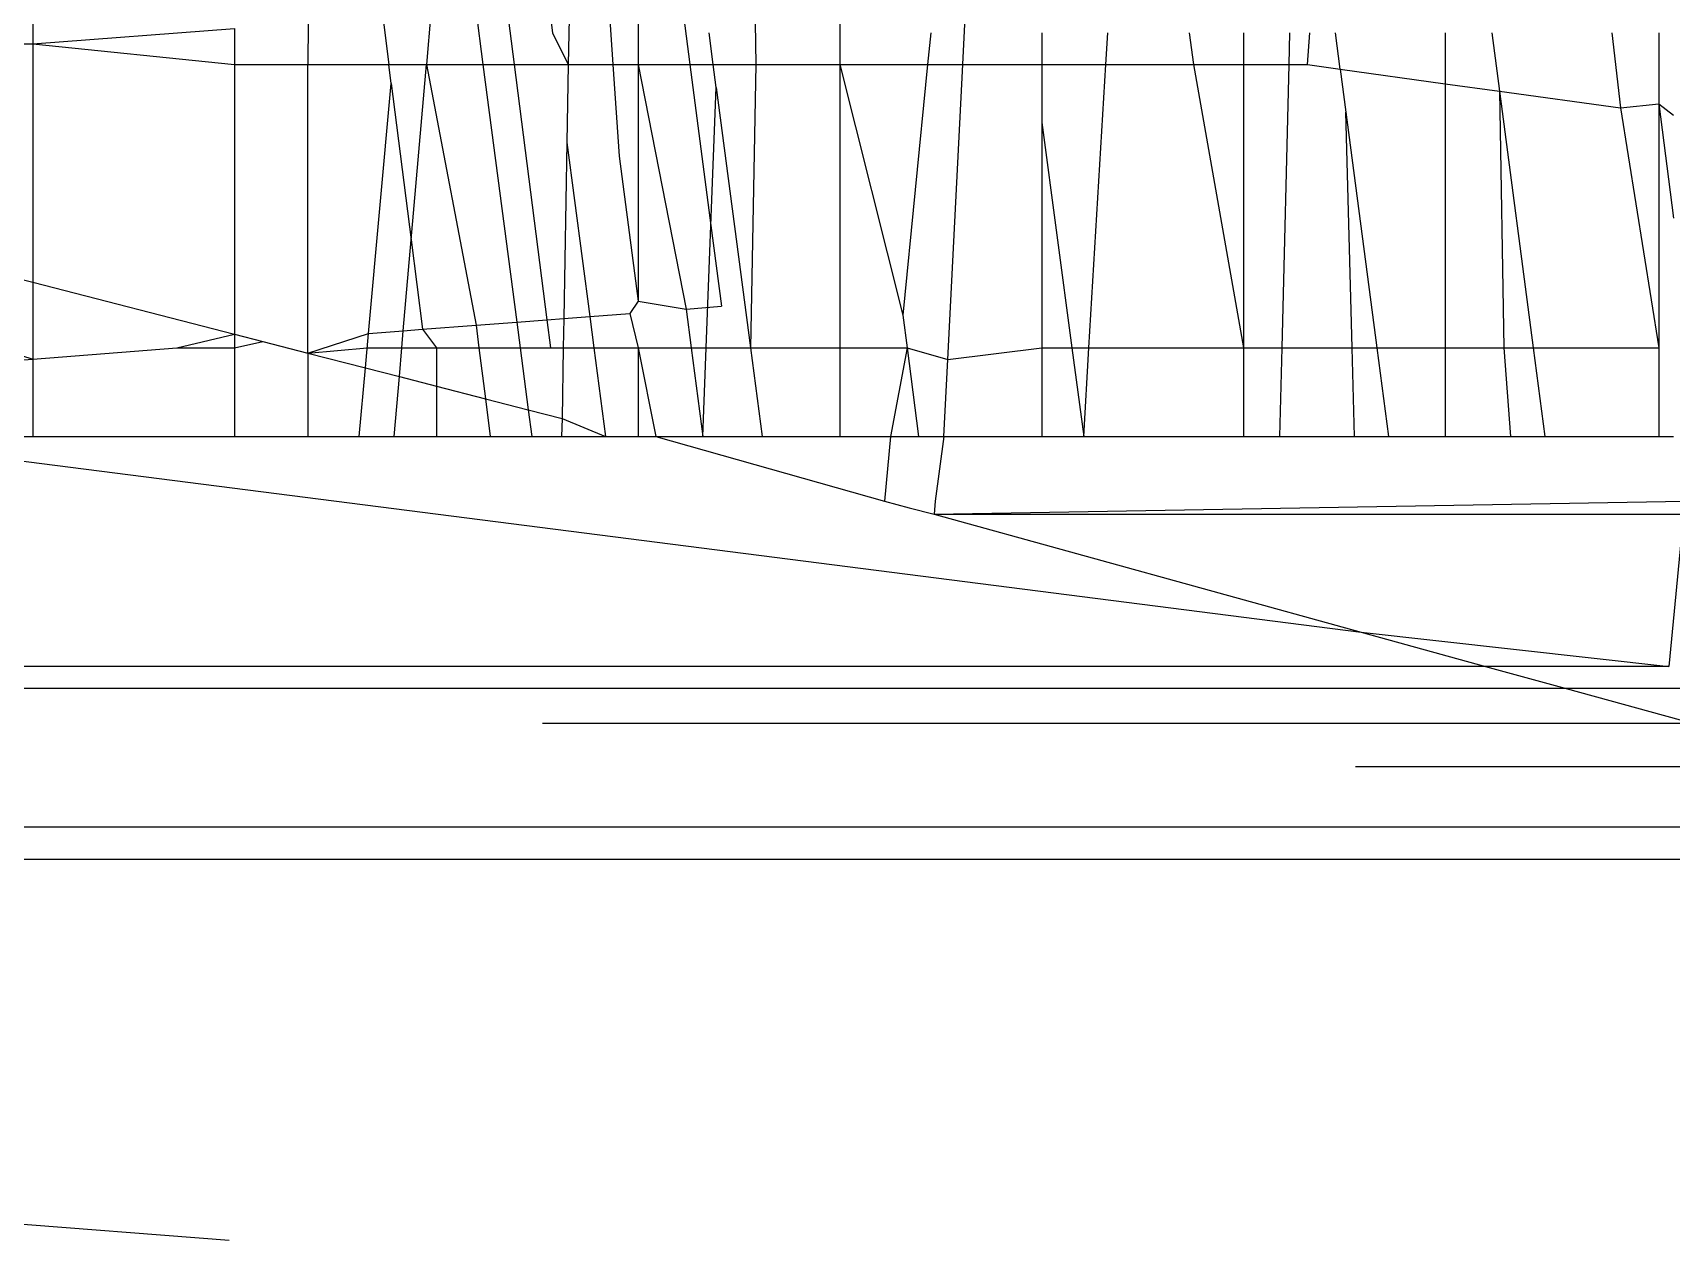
# Model space of a CAD drawing. Extents: x -24961 to 905641, y -154323 to 635957.
# Drawn here: x 396132.732 to 396135.988, y -143409.494 to -143407.094 of the extents above; entities that cross this region are included whole.
import ezdxf

# ---------------------------------------------------------------- set-up
doc = ezdxf.new("R2010")
doc.units = 0
doc.header["$LTSCALE"] = 1000
doc.header["$MEASUREMENT"] = 0

msp = doc.modelspace()

# ---------------------------------------------------------------- linework, layer by layer
for p, q in [((396134.58, -143407.1578), (396134.5907, -143406.9485)), ((396133.9348, -143407.0243), (396133.9348, -143407.1578)), ((396134.0192, -143407.0178), (396134.0376, -143407.1578)), ((396132.732, -143407.0325), (396132.732, -143407.1163)), ((396133.523, -143407.0558), (396133.5142, -143407.1578)), ((396133.6121, -143407.049), (396133.6264, -143407.1578)), ((396133.6738, -143407.0443), (396133.6883, -143407.1578)), ((396133.7572, -143407.0379), (396133.7646, -143407.0944)), ((396133.7982, -143407.0347), (396133.796, -143407.1578)), ((396133.8759, -143407.0288), (396133.8847, -143407.1578)), ((396134.167, -143407.0325), (396134.169, -143407.1578)), ((396134.3356, -143407.0325), (396134.3356, -143407.1578)), ((396132.732, -143407.1163), (396133.1329, -143407.0857)), ((396133.1329, -143407.0857), (396133.1329, -143407.1578)), ((396133.2789, -143407.0745), (396133.2788, -143407.1578)), ((396133.4274, -143407.0631), (396133.4395, -143407.1578)), ((396132.5793, -143407.1162), (396132.732, -143407.1163)), ((396132.732, -143407.1163), (396133.1329, -143407.1578)), ((396132.732, -143407.1163), (396132.732, -143407.5901)), ((396133.7646, -143407.0944), (396133.796, -143407.1578)), ((396134.0841, -143407.1578), (396134.0757, -143407.0944)), ((396134.5161, -143407.0944), (396134.5096, -143407.1578)), ((396134.7367, -143407.0944), (396134.7367, -143407.1578)), ((396134.8643, -143407.1578), (396134.8681, -143407.0944)), ((396135.0297, -143407.0944), (396135.0382, -143407.1578)), ((396135.1376, -143407.0944), (396135.1376, -143407.1578)), ((396135.2282, -143407.1578), (396135.2298, -143407.0944)), ((396135.2646, -143407.1578), (396135.2697, -143407.0944)), ((396135.3297, -143407.1668), (396135.3202, -143407.0944)), ((396135.5385, -143407.0944), (396135.5385, -143407.1957)), ((396135.6313, -143407.0944), (396135.6465, -143407.2106)), ((396135.8696, -143407.0944), (396135.887, -143407.2439)), ((396135.9629, -143407.0944), (396135.9629, -143407.2357)), ((396133.1329, -143407.1578), (396133.1329, -143407.6933)), ((396133.1329, -143407.1578), (396133.2788, -143407.1578)), ((396133.2785, -143407.7308), (396133.2788, -143407.1578)), ((396133.2788, -143407.1578), (396133.4395, -143407.1578)), ((396133.4443, -143407.1953), (396133.4395, -143407.1578)), ((396133.4395, -143407.1578), (396133.5142, -143407.1578)), ((396133.484, -143407.5059), (396133.5142, -143407.1578)), ((396133.5142, -143407.1578), (396133.6128, -143407.6753)), ((396133.5142, -143407.1578), (396133.6264, -143407.1578)), ((396133.6264, -143407.1578), (396133.6935, -143407.6692)), ((396133.6264, -143407.1578), (396133.6883, -143407.1578)), ((396133.6883, -143407.1578), (396133.7532, -143407.6646)), ((396133.6883, -143407.1578), (396133.796, -143407.1578)), ((396133.796, -143407.1578), (396133.7933, -143407.3125)), ((396133.796, -143407.1578), (396133.8847, -143407.1578)), ((396133.8847, -143407.1578), (396133.897, -143407.3397)), ((396133.8847, -143407.1578), (396133.9348, -143407.1578)), ((396133.9348, -143407.1578), (396134.0304, -143407.6434)), ((396133.9348, -143407.1578), (396133.9348, -143407.6276)), ((396133.9348, -143407.1578), (396134.0376, -143407.1578)), ((396134.0376, -143407.1578), (396134.0796, -143407.4773)), ((396134.0376, -143407.1578), (396134.0841, -143407.1578)), ((396134.09, -143407.2033), (396134.0841, -143407.1578)), ((396134.0841, -143407.1578), (396134.169, -143407.1578)), ((396134.169, -143407.1578), (396134.158, -143407.7208)), ((396134.169, -143407.1578), (396134.3356, -143407.1578)), ((396134.3356, -143407.1578), (396134.3357, -143407.7208)), ((396134.3356, -143407.1578), (396134.4606, -143407.6559)), ((396134.3356, -143407.1578), (396134.5096, -143407.1578)), ((396134.5096, -143407.1578), (396134.4606, -143407.6559)), ((396134.5096, -143407.1578), (396134.58, -143407.1578)), ((396134.5502, -143407.7434), (396134.58, -143407.1578)), ((396134.58, -143407.1578), (396134.7367, -143407.1578)), ((396134.7367, -143407.1578), (396134.7367, -143407.2725)), ((396134.7367, -143407.1578), (396134.8643, -143407.1578)), ((396134.8306, -143407.7208), (396134.8643, -143407.1578)), ((396134.8643, -143407.1578), (396135.0382, -143407.1578)), ((396135.0382, -143407.1578), (396135.1376, -143407.7208)), ((396135.0382, -143407.1578), (396135.1376, -143407.1578)), ((396135.1376, -143407.1578), (396135.1376, -143407.7208)), ((396135.1376, -143407.1578), (396135.2282, -143407.1578)), ((396135.2144, -143407.7208), (396135.2282, -143407.1578)), ((396135.2282, -143407.1578), (396135.2646, -143407.1578)), ((396135.2646, -143407.1578), (396135.3297, -143407.1668)), ((396135.3297, -143407.1668), (396135.3409, -143407.2521)), ((396135.3297, -143407.1668), (396135.5385, -143407.1957)), ((396133.3992, -143407.6917), (396133.4443, -143407.1953)), ((396133.4443, -143407.1953), (396133.484, -143407.5059)), ((396134.0796, -143407.4773), (396134.09, -143407.2033)), ((396134.09, -143407.2033), (396134.158, -143407.7208)), ((396135.5385, -143407.1957), (396135.5385, -143407.7208)), ((396135.5385, -143407.1957), (396135.6465, -143407.2106)), ((396135.6465, -143407.2106), (396135.7135, -143407.7208)), ((396135.6465, -143407.2106), (396135.6552, -143407.7208)), ((396135.6465, -143407.2106), (396135.887, -143407.2439)), ((396135.3409, -143407.2521), (396135.4024, -143407.7208)), ((396135.3535, -143407.7208), (396135.3409, -143407.2521)), ((396135.887, -143407.2439), (396135.9629, -143407.2357)), ((396135.887, -143407.2439), (396135.9629, -143407.7208)), ((396135.9629, -143407.2357), (396135.9629, -143407.7208)), ((396135.9629, -143407.2357), (396135.992, -143407.4627)), ((396135.9629, -143407.2357), (396135.992, -143407.2584)), ((396134.7367, -143407.2725), (396134.7367, -143407.7208)), ((396134.7367, -143407.2725), (396134.7966, -143407.7208)), ((396133.7933, -143407.3125), (396133.7871, -143407.662)), ((396133.7933, -143407.3125), (396133.8387, -143407.658)), ((396133.897, -143407.3397), (396133.9348, -143407.6276)), ((396134.0703, -143407.7208), (396134.0796, -143407.4773)), ((396134.0796, -143407.4773), (396134.1007, -143407.638)), ((396133.4683, -143407.6864), (396133.484, -143407.5059)), ((396133.484, -143407.5059), (396133.5067, -143407.6835)), ((396132.6408, -143407.5666), (396132.732, -143407.5901)), ((396132.732, -143407.5901), (396132.732, -143407.7427)), ((396132.732, -143407.5901), (396133.1329, -143407.6933)), ((396133.9348, -143407.6276), (396133.9182, -143407.652)), ((396133.9348, -143407.6276), (396134.0304, -143407.6434)), ((396134.0304, -143407.6434), (396134.1007, -143407.638)), ((396134.0304, -143407.6434), (396134.0405, -143407.7208)), ((396133.5067, -143407.6835), (396133.6128, -143407.6753)), ((396133.6128, -143407.6753), (396133.6935, -143407.6692)), ((396133.6128, -143407.6753), (396133.6186, -143407.7208)), ((396133.6935, -143407.6692), (396133.7532, -143407.6646)), ((396133.6935, -143407.6692), (396133.7003, -143407.7208)), ((396133.7532, -143407.6646), (396133.7871, -143407.662)), ((396133.7532, -143407.6646), (396133.7604, -143407.7208)), ((396133.7871, -143407.662), (396133.7861, -143407.7208)), ((396133.7871, -143407.662), (396133.8387, -143407.658)), ((396133.8387, -143407.658), (396133.9182, -143407.652)), ((396133.8387, -143407.658), (396133.8469, -143407.7208)), ((396133.9182, -143407.652), (396133.9348, -143407.7208)), ((396134.4606, -143407.6559), (396134.4691, -143407.7208)), ((396133.0181, -143407.7208), (396133.1329, -143407.6933)), ((396133.1329, -143407.6933), (396133.1329, -143407.7208)), ((396133.1329, -143407.6933), (396133.1891, -143407.7078)), ((396133.1329, -143407.7208), (396133.1891, -143407.7078)), ((396133.1891, -143407.7078), (396133.2785, -143407.7308)), ((396133.2785, -143407.7308), (396133.3992, -143407.6917)), ((396133.393, -143407.7603), (396133.3992, -143407.6917)), ((396133.3992, -143407.6917), (396133.4683, -143407.6864)), ((396133.4653, -143407.7208), (396133.4683, -143407.6864)), ((396133.4683, -143407.6864), (396133.5067, -143407.6835)), ((396133.5067, -143407.6835), (396133.5339, -143407.7208)), ((396132.6618, -143407.7208), (396132.732, -143407.7427)), ((396132.6655, -143407.7478), (396132.732, -143407.7427)), ((396132.732, -143407.7427), (396133.0181, -143407.7208)), ((396132.732, -143407.7427), (396132.732, -143407.8965)), ((396133.0181, -143407.7208), (396133.1329, -143407.7208)), ((396133.1329, -143407.7208), (396133.1329, -143407.8965)), ((396133.2785, -143407.7308), (396133.2784, -143407.8965)), ((396133.2785, -143407.7308), (396133.3966, -143407.7208)), ((396133.2785, -143407.7308), (396133.393, -143407.7603)), ((396133.3966, -143407.7208), (396133.4653, -143407.7208)), ((396133.4604, -143407.7776), (396133.4653, -143407.7208)), ((396133.4653, -143407.7208), (396133.5339, -143407.7208)), ((396133.5339, -143407.7208), (396133.5339, -143407.7966)), ((396133.5339, -143407.7208), (396133.6186, -143407.7208)), ((396133.6186, -143407.7208), (396133.6315, -143407.8217)), ((396133.6186, -143407.7208), (396133.7003, -143407.7208)), ((396133.7003, -143407.7208), (396133.7164, -143407.8436)), ((396133.7003, -143407.7208), (396133.7604, -143407.7208)), ((396133.7604, -143407.7208), (396133.7861, -143407.7208)), ((396133.7861, -143407.7208), (396133.7836, -143407.8609)), ((396133.7861, -143407.7208), (396133.8469, -143407.7208)), ((396133.8469, -143407.7208), (396133.87, -143407.8965)), ((396133.8469, -143407.7208), (396133.9348, -143407.7208)), ((396133.9348, -143407.7208), (396133.9348, -143407.8965)), ((396133.9348, -143407.7208), (396133.9701, -143407.8965)), ((396133.9348, -143407.7208), (396134.0405, -143407.7208)), ((396134.0405, -143407.7208), (396134.0636, -143407.8965)), ((396134.0405, -143407.7208), (396134.0703, -143407.7208)), ((396134.0636, -143407.8965), (396134.0703, -143407.7208)), ((396134.0703, -143407.7208), (396134.158, -143407.7208)), ((396134.158, -143407.7208), (396134.1811, -143407.8965)), ((396134.158, -143407.7208), (396134.3357, -143407.7208)), ((396134.3357, -143407.7208), (396134.3357, -143407.8965)), ((396134.3357, -143407.7208), (396134.4691, -143407.7208)), ((396134.4691, -143407.7208), (396134.4366, -143407.8965)), ((396134.4691, -143407.7208), (396134.4922, -143407.8965)), ((396134.4691, -143407.7208), (396134.5502, -143407.7434)), ((396134.5425, -143407.8965), (396134.5502, -143407.7434)), ((396134.5502, -143407.7434), (396134.7367, -143407.7208)), ((396134.7367, -143407.7208), (396134.7367, -143407.8965)), ((396134.7367, -143407.7208), (396134.7966, -143407.7208)), ((396134.7966, -143407.7208), (396134.8201, -143407.8965)), ((396134.7966, -143407.7208), (396134.8306, -143407.7208)), ((396134.8201, -143407.8965), (396134.8306, -143407.7208)), ((396134.8306, -143407.7208), (396135.1376, -143407.7208)), ((396135.1376, -143407.7208), (396135.1376, -143407.8965)), ((396135.1376, -143407.7208), (396135.2144, -143407.7208)), ((396135.2101, -143407.8965), (396135.2144, -143407.7208)), ((396135.2144, -143407.7208), (396135.3535, -143407.7208)), ((396135.3583, -143407.8965), (396135.3535, -143407.7208)), ((396135.3535, -143407.7208), (396135.4024, -143407.7208)), ((396135.4024, -143407.7208), (396135.4255, -143407.8965)), ((396135.4024, -143407.7208), (396135.5385, -143407.7208)), ((396135.5385, -143407.7208), (396135.5385, -143407.8965)), ((396135.5385, -143407.7208), (396135.6552, -143407.7208)), ((396135.6552, -143407.7208), (396135.6683, -143407.8965)), ((396135.6552, -143407.7208), (396135.7135, -143407.7208)), ((396135.7135, -143407.7208), (396135.7366, -143407.8965)), ((396135.7135, -143407.7208), (396135.9629, -143407.7208)), ((396135.9629, -143407.7208), (396135.9629, -143407.8965)), ((396133.3806, -143407.8965), (396133.393, -143407.7603)), ((396133.393, -143407.7603), (396133.4604, -143407.7776)), ((396133.4501, -143407.8965), (396133.4604, -143407.7776)), ((396133.4604, -143407.7776), (396133.5339, -143407.7966)), ((396133.5339, -143407.7966), (396133.5339, -143407.8965)), ((396133.5339, -143407.7966), (396133.6315, -143407.8217)), ((396133.6315, -143407.8217), (396133.6411, -143407.8965)), ((396133.6315, -143407.8217), (396133.7164, -143407.8436)), ((396133.7164, -143407.8436), (396133.7234, -143407.8965)), ((396133.7164, -143407.8436), (396133.7836, -143407.8609)), ((396133.7836, -143407.8609), (396133.7829, -143407.8965)), ((396133.7836, -143407.8609), (396133.87, -143407.8965)), ((396132.3311, -143407.8965), (396135.3715, -143408.2855)), ((396132.6858, -143407.8965), (396132.732, -143407.8965)), ((396132.732, -143407.8965), (396133.1329, -143407.8965)), ((396133.1329, -143407.8965), (396133.2784, -143407.8965)), ((396133.2784, -143407.8965), (396133.3806, -143407.8965)), ((396133.3806, -143407.8965), (396133.4501, -143407.8965)), ((396133.4501, -143407.8965), (396133.5339, -143407.8965)), ((396133.5339, -143407.8965), (396133.6411, -143407.8965)), ((396133.6411, -143407.8965), (396133.7234, -143407.8965)), ((396133.7234, -143407.8965), (396133.7829, -143407.8965)), ((396133.7829, -143407.8965), (396133.87, -143407.8965)), ((396133.87, -143407.8965), (396133.9348, -143407.8965)), ((396133.9348, -143407.8965), (396133.9701, -143407.8965)), ((396133.9701, -143407.8965), (396134.0636, -143407.8965)), ((396133.9701, -143407.8965), (396134.4241, -143408.0249)), ((396134.0636, -143407.8965), (396134.1811, -143407.8965)), ((396134.1811, -143407.8965), (396134.3357, -143407.8965)), ((396134.3357, -143407.8965), (396134.4366, -143407.8965)), ((396134.4366, -143407.8965), (396134.4241, -143408.0249)), ((396134.4366, -143407.8965), (396134.4922, -143407.8965)), ((396134.4922, -143407.8965), (396134.5425, -143407.8965)), ((396134.5425, -143407.8965), (396134.5252, -143408.0249)), ((396134.5425, -143407.8965), (396134.7367, -143407.8965)), ((396134.7367, -143407.8965), (396134.8201, -143407.8965)), ((396134.8201, -143407.8965), (396135.1376, -143407.8965)), ((396135.1376, -143407.8965), (396135.2101, -143407.8965)), ((396135.2101, -143407.8965), (396135.3583, -143407.8965)), ((396135.3583, -143407.8965), (396135.4255, -143407.8965)), ((396135.4255, -143407.8965), (396135.5385, -143407.8965)), ((396135.5385, -143407.8965), (396135.6683, -143407.8965)), ((396135.6683, -143407.8965), (396135.7366, -143407.8965)), ((396135.7366, -143407.8965), (396135.9629, -143407.8965)), ((396135.9629, -143407.8965), (396135.992, -143407.8965)), ((396134.4241, -143408.0249), (396134.4735, -143408.0385)), ((396134.5252, -143408.0249), (396134.5229, -143408.0512)), ((396134.5229, -143408.0512), (396136.0143, -143408.0249)), ((396134.4735, -143408.0385), (396134.5229, -143408.0512)), ((396134.5229, -143408.0512), (396136.0118, -143408.0512)), ((396134.5229, -143408.0512), (396135.3715, -143408.2855)), ((396136.0118, -143408.0512), (396135.983, -143408.3534)), ((396135.3715, -143408.2855), (396135.983, -143408.3534)), ((396135.3715, -143408.2855), (396135.6186, -143408.3534)), ((396135.6186, -143408.3534), (396130.4366, -143408.3534)), ((396135.983, -143408.3534), (396135.6186, -143408.3534)), ((396135.6186, -143408.3534), (396135.7791, -143408.3975)), ((396135.7791, -143408.3975), (396131.37, -143408.3975)), ((396136.4497, -143408.3975), (396135.7791, -143408.3975)), ((396135.7791, -143408.3975), (396136.0316, -143408.467)), ((396136.0316, -143408.467), (396133.7447, -143408.467)), ((396136.345, -143408.5531), (396135.36, -143408.5531)), ((396123.3382, -143408.6723), (396136.7784, -143408.6723)), ((396123.3352, -143408.7363), (396133.122, -143409.4937)), ((396123.3352, -143408.7363), (396137.0112, -143408.7363))]:
    msp.add_line(p, q)

doc.saveas('drawing.dxf')
